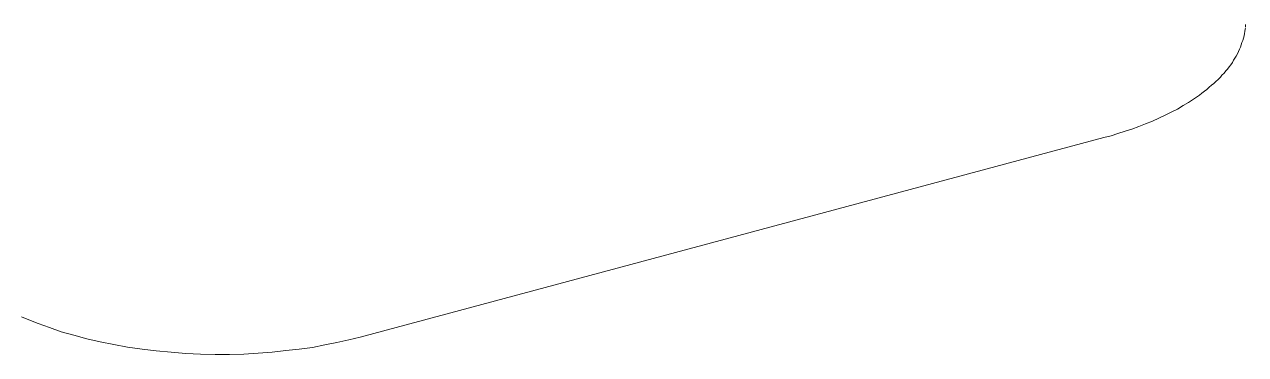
# Model space of a CAD drawing. Header units: inches. Extents: x 48 to 364, y 83 to 304.
# Drawn here: x 148.887 to 151.058, y 126.913 to 127.5 of the extents above; entities that cross this region are included whole.
import ezdxf

# ---------------------------------------------------------------- set-up
doc = ezdxf.new("R2010")
doc.units = ezdxf.units.IN
doc.header["$MEASUREMENT"] = 0
doc.layers.add('DIMS', color=7, linetype='Continuous')

# ---------------------------------------------------------------- blocks, each defined once
blk = doc.blocks.new('block 4006')
at = {"layer": 'DIMS', "color": 7, "lineweight": 18, "true_color": 0xffffff}
blk.add_lwpolyline([(149.4837, 126.9442), (150.8056, 127.2987)], dxfattribs=at)
blk = doc.blocks.new('block 4005')
at = {"layer": 'DIMS'}
blk.add_blockref('block 4006', (0, 0), dxfattribs=at)
blk = doc.blocks.new('block 4004')
at = {"layer": 'DIMS'}
blk.add_blockref('block 4005', (0, 0), dxfattribs=at)
blk = doc.blocks.new('block 4048')
at = {"layer": 'DIMS', "color": 7, "lineweight": 18, "true_color": 0xffffff}
blk.add_lwpolyline([(148.8822, 126.9804), (148.8922, 126.9762)], dxfattribs=at)
blk = doc.blocks.new('block 4047')
at = {"layer": 'DIMS'}
blk.add_blockref('block 4048', (0, 0), dxfattribs=at)
blk = doc.blocks.new('block 4046')
at = {"layer": 'DIMS'}
blk.add_blockref('block 4047', (0, 0), dxfattribs=at)
blk = doc.blocks.new('block 4051')
at = {"layer": 'DIMS', "color": 7, "lineweight": 18, "true_color": 0xffffff}
blk.add_lwpolyline([(148.8922, 126.9762), (148.9115, 126.9683)], dxfattribs=at)
blk = doc.blocks.new('block 4050')
at = {"layer": 'DIMS'}
blk.add_blockref('block 4051', (0, 0), dxfattribs=at)
blk = doc.blocks.new('block 4049')
at = {"layer": 'DIMS'}
blk.add_blockref('block 4050', (0, 0), dxfattribs=at)
blk = doc.blocks.new('block 4054')
at = {"layer": 'DIMS', "color": 7, "lineweight": 18, "true_color": 0xffffff}
blk.add_lwpolyline([(148.9115, 126.9683), (148.9315, 126.9611)], dxfattribs=at)
blk = doc.blocks.new('block 4053')
at = {"layer": 'DIMS'}
blk.add_blockref('block 4054', (0, 0), dxfattribs=at)
blk = doc.blocks.new('block 4052')
at = {"layer": 'DIMS'}
blk.add_blockref('block 4053', (0, 0), dxfattribs=at)
blk = doc.blocks.new('block 4057')
at = {"layer": 'DIMS', "color": 7, "lineweight": 18, "true_color": 0xffffff}
blk.add_lwpolyline([(148.9315, 126.9611), (148.9528, 126.9538)], dxfattribs=at)
blk = doc.blocks.new('block 4056')
at = {"layer": 'DIMS'}
blk.add_blockref('block 4057', (0, 0), dxfattribs=at)
blk = doc.blocks.new('block 4055')
at = {"layer": 'DIMS'}
blk.add_blockref('block 4056', (0, 0), dxfattribs=at)
blk = doc.blocks.new('block 4060')
at = {"layer": 'DIMS', "color": 7, "lineweight": 18, "true_color": 0xffffff}
blk.add_lwpolyline([(148.9528, 126.9538), (148.9752, 126.9476)], dxfattribs=at)
blk = doc.blocks.new('block 4059')
at = {"layer": 'DIMS'}
blk.add_blockref('block 4060', (0, 0), dxfattribs=at)
blk = doc.blocks.new('block 4058')
at = {"layer": 'DIMS'}
blk.add_blockref('block 4059', (0, 0), dxfattribs=at)
blk = doc.blocks.new('block 4063')
at = {"layer": 'DIMS', "color": 7, "lineweight": 18, "true_color": 0xffffff}
blk.add_lwpolyline([(148.9752, 126.9476), (148.998, 126.9414)], dxfattribs=at)
blk = doc.blocks.new('block 4062')
at = {"layer": 'DIMS'}
blk.add_blockref('block 4063', (0, 0), dxfattribs=at)
blk = doc.blocks.new('block 4061')
at = {"layer": 'DIMS'}
blk.add_blockref('block 4062', (0, 0), dxfattribs=at)
blk = doc.blocks.new('block 4066')
at = {"layer": 'DIMS', "color": 7, "lineweight": 18, "true_color": 0xffffff}
blk.add_lwpolyline([(148.998, 126.9414), (149.0217, 126.9356)], dxfattribs=at)
blk = doc.blocks.new('block 4065')
at = {"layer": 'DIMS'}
blk.add_blockref('block 4066', (0, 0), dxfattribs=at)
blk = doc.blocks.new('block 4064')
at = {"layer": 'DIMS'}
blk.add_blockref('block 4065', (0, 0), dxfattribs=at)
blk = doc.blocks.new('block 4069')
at = {"layer": 'DIMS', "color": 7, "lineweight": 18, "true_color": 0xffffff}
blk.add_lwpolyline([(149.0217, 126.9356), (149.0462, 126.9308)], dxfattribs=at)
blk = doc.blocks.new('block 4068')
at = {"layer": 'DIMS'}
blk.add_blockref('block 4069', (0, 0), dxfattribs=at)
blk = doc.blocks.new('block 4067')
at = {"layer": 'DIMS'}
blk.add_blockref('block 4068', (0, 0), dxfattribs=at)
blk = doc.blocks.new('block 4072')
at = {"layer": 'DIMS', "color": 7, "lineweight": 18, "true_color": 0xffffff}
blk.add_lwpolyline([(149.0462, 126.9308), (149.0707, 126.9266)], dxfattribs=at)
blk = doc.blocks.new('block 4071')
at = {"layer": 'DIMS'}
blk.add_blockref('block 4072', (0, 0), dxfattribs=at)
blk = doc.blocks.new('block 4070')
at = {"layer": 'DIMS'}
blk.add_blockref('block 4071', (0, 0), dxfattribs=at)
blk = doc.blocks.new('block 4075')
at = {"layer": 'DIMS', "color": 7, "lineweight": 18, "true_color": 0xffffff}
blk.add_lwpolyline([(149.0707, 126.9266), (149.0962, 126.9228)], dxfattribs=at)
blk = doc.blocks.new('block 4074')
at = {"layer": 'DIMS'}
blk.add_blockref('block 4075', (0, 0), dxfattribs=at)
blk = doc.blocks.new('block 4073')
at = {"layer": 'DIMS'}
blk.add_blockref('block 4074', (0, 0), dxfattribs=at)
blk = doc.blocks.new('block 4078')
at = {"layer": 'DIMS', "color": 7, "lineweight": 18, "true_color": 0xffffff}
blk.add_lwpolyline([(149.0962, 126.9228), (149.1216, 126.9197)], dxfattribs=at)
blk = doc.blocks.new('block 4077')
at = {"layer": 'DIMS'}
blk.add_blockref('block 4078', (0, 0), dxfattribs=at)
blk = doc.blocks.new('block 4076')
at = {"layer": 'DIMS'}
blk.add_blockref('block 4077', (0, 0), dxfattribs=at)
blk = doc.blocks.new('block 4081')
at = {"layer": 'DIMS', "color": 7, "lineweight": 18, "true_color": 0xffffff}
blk.add_lwpolyline([(149.1216, 126.9197), (149.1478, 126.9173)], dxfattribs=at)
blk = doc.blocks.new('block 4080')
at = {"layer": 'DIMS'}
blk.add_blockref('block 4081', (0, 0), dxfattribs=at)
blk = doc.blocks.new('block 4079')
at = {"layer": 'DIMS'}
blk.add_blockref('block 4080', (0, 0), dxfattribs=at)
blk = doc.blocks.new('block 4084')
at = {"layer": 'DIMS', "color": 7, "lineweight": 18, "true_color": 0xffffff}
blk.add_lwpolyline([(149.1478, 126.9173), (149.1744, 126.9153)], dxfattribs=at)
blk = doc.blocks.new('block 4083')
at = {"layer": 'DIMS'}
blk.add_blockref('block 4084', (0, 0), dxfattribs=at)
blk = doc.blocks.new('block 4082')
at = {"layer": 'DIMS'}
blk.add_blockref('block 4083', (0, 0), dxfattribs=at)
blk = doc.blocks.new('block 4087')
at = {"layer": 'DIMS', "color": 7, "lineweight": 18, "true_color": 0xffffff}
blk.add_lwpolyline([(149.1744, 126.9153), (149.2002, 126.9139)], dxfattribs=at)
blk = doc.blocks.new('block 4086')
at = {"layer": 'DIMS'}
blk.add_blockref('block 4087', (0, 0), dxfattribs=at)
blk = doc.blocks.new('block 4085')
at = {"layer": 'DIMS'}
blk.add_blockref('block 4086', (0, 0), dxfattribs=at)
blk = doc.blocks.new('block 4090')
at = {"layer": 'DIMS', "color": 7, "lineweight": 18, "true_color": 0xffffff}
blk.add_lwpolyline([(149.2002, 126.9139), (149.226, 126.9132)], dxfattribs=at)
blk = doc.blocks.new('block 4089')
at = {"layer": 'DIMS'}
blk.add_blockref('block 4090', (0, 0), dxfattribs=at)
blk = doc.blocks.new('block 4088')
at = {"layer": 'DIMS'}
blk.add_blockref('block 4089', (0, 0), dxfattribs=at)
blk = doc.blocks.new('block 4093')
at = {"layer": 'DIMS', "color": 7, "lineweight": 18, "true_color": 0xffffff}
blk.add_lwpolyline([(149.226, 126.9132), (149.2519, 126.9132)], dxfattribs=at)
blk = doc.blocks.new('block 4092')
at = {"layer": 'DIMS'}
blk.add_blockref('block 4093', (0, 0), dxfattribs=at)
blk = doc.blocks.new('block 4091')
at = {"layer": 'DIMS'}
blk.add_blockref('block 4092', (0, 0), dxfattribs=at)
blk = doc.blocks.new('block 4096')
at = {"layer": 'DIMS', "color": 7, "lineweight": 18, "true_color": 0xffffff}
blk.add_lwpolyline([(149.2519, 126.9132), (149.2774, 126.9139)], dxfattribs=at)
blk = doc.blocks.new('block 4095')
at = {"layer": 'DIMS'}
blk.add_blockref('block 4096', (0, 0), dxfattribs=at)
blk = doc.blocks.new('block 4094')
at = {"layer": 'DIMS'}
blk.add_blockref('block 4095', (0, 0), dxfattribs=at)
blk = doc.blocks.new('block 4099')
at = {"layer": 'DIMS', "color": 7, "lineweight": 18, "true_color": 0xffffff}
blk.add_lwpolyline([(149.2774, 126.9139), (149.3029, 126.9156)], dxfattribs=at)
blk = doc.blocks.new('block 4098')
at = {"layer": 'DIMS'}
blk.add_blockref('block 4099', (0, 0), dxfattribs=at)
blk = doc.blocks.new('block 4097')
at = {"layer": 'DIMS'}
blk.add_blockref('block 4098', (0, 0), dxfattribs=at)
blk = doc.blocks.new('block 4102')
at = {"layer": 'DIMS', "color": 7, "lineweight": 18, "true_color": 0xffffff}
blk.add_lwpolyline([(149.3029, 126.9156), (149.3273, 126.9173)], dxfattribs=at)
blk = doc.blocks.new('block 4101')
at = {"layer": 'DIMS'}
blk.add_blockref('block 4102', (0, 0), dxfattribs=at)
blk = doc.blocks.new('block 4100')
at = {"layer": 'DIMS'}
blk.add_blockref('block 4101', (0, 0), dxfattribs=at)
blk = doc.blocks.new('block 4105')
at = {"layer": 'DIMS', "color": 7, "lineweight": 18, "true_color": 0xffffff}
blk.add_lwpolyline([(149.3273, 126.9173), (149.3518, 126.9201)], dxfattribs=at)
blk = doc.blocks.new('block 4104')
at = {"layer": 'DIMS'}
blk.add_blockref('block 4105', (0, 0), dxfattribs=at)
blk = doc.blocks.new('block 4103')
at = {"layer": 'DIMS'}
blk.add_blockref('block 4104', (0, 0), dxfattribs=at)
blk = doc.blocks.new('block 4108')
at = {"layer": 'DIMS', "color": 7, "lineweight": 18, "true_color": 0xffffff}
blk.add_lwpolyline([(149.3518, 126.9201), (149.3756, 126.9228)], dxfattribs=at)
blk = doc.blocks.new('block 4107')
at = {"layer": 'DIMS'}
blk.add_blockref('block 4108', (0, 0), dxfattribs=at)
blk = doc.blocks.new('block 4106')
at = {"layer": 'DIMS'}
blk.add_blockref('block 4107', (0, 0), dxfattribs=at)
blk = doc.blocks.new('block 4111')
at = {"layer": 'DIMS', "color": 7, "lineweight": 18, "true_color": 0xffffff}
blk.add_lwpolyline([(149.3756, 126.9228), (149.399, 126.9259)], dxfattribs=at)
blk = doc.blocks.new('block 4110')
at = {"layer": 'DIMS'}
blk.add_blockref('block 4111', (0, 0), dxfattribs=at)
blk = doc.blocks.new('block 4109')
at = {"layer": 'DIMS'}
blk.add_blockref('block 4110', (0, 0), dxfattribs=at)
blk = doc.blocks.new('block 4114')
at = {"layer": 'DIMS', "color": 7, "lineweight": 18, "true_color": 0xffffff}
blk.add_lwpolyline([(149.399, 126.9259), (149.4214, 126.9304)], dxfattribs=at)
blk = doc.blocks.new('block 4113')
at = {"layer": 'DIMS'}
blk.add_blockref('block 4114', (0, 0), dxfattribs=at)
blk = doc.blocks.new('block 4112')
at = {"layer": 'DIMS'}
blk.add_blockref('block 4113', (0, 0), dxfattribs=at)
blk = doc.blocks.new('block 4117')
at = {"layer": 'DIMS', "color": 7, "lineweight": 18, "true_color": 0xffffff}
blk.add_lwpolyline([(149.4214, 126.9304), (149.4427, 126.9345)], dxfattribs=at)
blk = doc.blocks.new('block 4116')
at = {"layer": 'DIMS'}
blk.add_blockref('block 4117', (0, 0), dxfattribs=at)
blk = doc.blocks.new('block 4115')
at = {"layer": 'DIMS'}
blk.add_blockref('block 4116', (0, 0), dxfattribs=at)
blk = doc.blocks.new('block 4120')
at = {"layer": 'DIMS', "color": 7, "lineweight": 18, "true_color": 0xffffff}
blk.add_lwpolyline([(149.4427, 126.9345), (149.4637, 126.9394)], dxfattribs=at)
blk = doc.blocks.new('block 4119')
at = {"layer": 'DIMS'}
blk.add_blockref('block 4120', (0, 0), dxfattribs=at)
blk = doc.blocks.new('block 4118')
at = {"layer": 'DIMS'}
blk.add_blockref('block 4119', (0, 0), dxfattribs=at)
blk = doc.blocks.new('block 4123')
at = {"layer": 'DIMS', "color": 7, "lineweight": 18, "true_color": 0xffffff}
blk.add_lwpolyline([(149.4637, 126.9394), (149.4837, 126.9442)], dxfattribs=at)
blk = doc.blocks.new('block 4122')
at = {"layer": 'DIMS'}
blk.add_blockref('block 4123', (0, 0), dxfattribs=at)
blk = doc.blocks.new('block 4121')
at = {"layer": 'DIMS'}
blk.add_blockref('block 4122', (0, 0), dxfattribs=at)
blk = doc.blocks.new('block 4210')
at = {"layer": 'DIMS', "color": 7, "lineweight": 18, "true_color": 0xffffff}
blk.add_lwpolyline([(151.0578, 127.4995), (151.0578, 127.4975)], dxfattribs=at)
blk = doc.blocks.new('block 4209')
at = {"layer": 'DIMS'}
blk.add_blockref('block 4210', (0, 0), dxfattribs=at)
blk = doc.blocks.new('block 4208')
at = {"layer": 'DIMS'}
blk.add_blockref('block 4209', (0, 0), dxfattribs=at)
blk = doc.blocks.new('block 4213')
at = {"layer": 'DIMS', "color": 7, "lineweight": 18, "true_color": 0xffffff}
blk.add_lwpolyline([(151.0578, 127.4975), (151.0574, 127.4954)], dxfattribs=at)
blk = doc.blocks.new('block 4212')
at = {"layer": 'DIMS'}
blk.add_blockref('block 4213', (0, 0), dxfattribs=at)
blk = doc.blocks.new('block 4211')
at = {"layer": 'DIMS'}
blk.add_blockref('block 4212', (0, 0), dxfattribs=at)
blk = doc.blocks.new('block 4219')
at = {"layer": 'DIMS', "color": 7, "lineweight": 18, "true_color": 0xffffff}
blk.add_lwpolyline([(151.0574, 127.4937), (151.0571, 127.4913)], dxfattribs=at)
blk = doc.blocks.new('block 4218')
at = {"layer": 'DIMS'}
blk.add_blockref('block 4219', (0, 0), dxfattribs=at)
blk = doc.blocks.new('block 4217')
at = {"layer": 'DIMS'}
blk.add_blockref('block 4218', (0, 0), dxfattribs=at)
blk = doc.blocks.new('block 4222')
at = {"layer": 'DIMS', "color": 7, "lineweight": 18, "true_color": 0xffffff}
blk.add_lwpolyline([(151.0571, 127.4913), (151.0564, 127.4871)], dxfattribs=at)
blk = doc.blocks.new('block 4221')
at = {"layer": 'DIMS'}
blk.add_blockref('block 4222', (0, 0), dxfattribs=at)
blk = doc.blocks.new('block 4220')
at = {"layer": 'DIMS'}
blk.add_blockref('block 4221', (0, 0), dxfattribs=at)
blk = doc.blocks.new('block 4225')
at = {"layer": 'DIMS', "color": 7, "lineweight": 18, "true_color": 0xffffff}
blk.add_lwpolyline([(151.0564, 127.4871), (151.0557, 127.4833)], dxfattribs=at)
blk = doc.blocks.new('block 4224')
at = {"layer": 'DIMS'}
blk.add_blockref('block 4225', (0, 0), dxfattribs=at)
blk = doc.blocks.new('block 4223')
at = {"layer": 'DIMS'}
blk.add_blockref('block 4224', (0, 0), dxfattribs=at)
blk = doc.blocks.new('block 4228')
at = {"layer": 'DIMS', "color": 7, "lineweight": 18, "true_color": 0xffffff}
blk.add_lwpolyline([(151.0557, 127.4833), (151.055, 127.4792)], dxfattribs=at)
blk = doc.blocks.new('block 4227')
at = {"layer": 'DIMS'}
blk.add_blockref('block 4228', (0, 0), dxfattribs=at)
blk = doc.blocks.new('block 4226')
at = {"layer": 'DIMS'}
blk.add_blockref('block 4227', (0, 0), dxfattribs=at)
blk = doc.blocks.new('block 4231')
at = {"layer": 'DIMS', "color": 7, "lineweight": 18, "true_color": 0xffffff}
blk.add_lwpolyline([(151.055, 127.4792), (151.054, 127.4754)], dxfattribs=at)
blk = doc.blocks.new('block 4230')
at = {"layer": 'DIMS'}
blk.add_blockref('block 4231', (0, 0), dxfattribs=at)
blk = doc.blocks.new('block 4229')
at = {"layer": 'DIMS'}
blk.add_blockref('block 4230', (0, 0), dxfattribs=at)
blk = doc.blocks.new('block 4234')
at = {"layer": 'DIMS', "color": 7, "lineweight": 18, "true_color": 0xffffff}
blk.add_lwpolyline([(151.054, 127.4754), (151.053, 127.4713)], dxfattribs=at)
blk = doc.blocks.new('block 4233')
at = {"layer": 'DIMS'}
blk.add_blockref('block 4234', (0, 0), dxfattribs=at)
blk = doc.blocks.new('block 4232')
at = {"layer": 'DIMS'}
blk.add_blockref('block 4233', (0, 0), dxfattribs=at)
blk = doc.blocks.new('block 4237')
at = {"layer": 'DIMS', "color": 7, "lineweight": 18, "true_color": 0xffffff}
blk.add_lwpolyline([(151.053, 127.4713), (151.0512, 127.4672)], dxfattribs=at)
blk = doc.blocks.new('block 4236')
at = {"layer": 'DIMS'}
blk.add_blockref('block 4237', (0, 0), dxfattribs=at)
blk = doc.blocks.new('block 4235')
at = {"layer": 'DIMS'}
blk.add_blockref('block 4236', (0, 0), dxfattribs=at)
blk = doc.blocks.new('block 4240')
at = {"layer": 'DIMS', "color": 7, "lineweight": 18, "true_color": 0xffffff}
blk.add_lwpolyline([(151.0512, 127.4672), (151.0502, 127.4634)], dxfattribs=at)
blk = doc.blocks.new('block 4239')
at = {"layer": 'DIMS'}
blk.add_blockref('block 4240', (0, 0), dxfattribs=at)
blk = doc.blocks.new('block 4238')
at = {"layer": 'DIMS'}
blk.add_blockref('block 4239', (0, 0), dxfattribs=at)
blk = doc.blocks.new('block 4243')
at = {"layer": 'DIMS', "color": 7, "lineweight": 18, "true_color": 0xffffff}
blk.add_lwpolyline([(151.0502, 127.4634), (151.0488, 127.4592)], dxfattribs=at)
blk = doc.blocks.new('block 4242')
at = {"layer": 'DIMS'}
blk.add_blockref('block 4243', (0, 0), dxfattribs=at)
blk = doc.blocks.new('block 4241')
at = {"layer": 'DIMS'}
blk.add_blockref('block 4242', (0, 0), dxfattribs=at)
blk = doc.blocks.new('block 4246')
at = {"layer": 'DIMS', "color": 7, "lineweight": 18, "true_color": 0xffffff}
blk.add_lwpolyline([(151.0488, 127.4592), (151.0471, 127.4554)], dxfattribs=at)
blk = doc.blocks.new('block 4245')
at = {"layer": 'DIMS'}
blk.add_blockref('block 4246', (0, 0), dxfattribs=at)
blk = doc.blocks.new('block 4244')
at = {"layer": 'DIMS'}
blk.add_blockref('block 4245', (0, 0), dxfattribs=at)
blk = doc.blocks.new('block 4249')
at = {"layer": 'DIMS', "color": 7, "lineweight": 18, "true_color": 0xffffff}
blk.add_lwpolyline([(151.0471, 127.4554), (151.0454, 127.4513)], dxfattribs=at)
blk = doc.blocks.new('block 4248')
at = {"layer": 'DIMS'}
blk.add_blockref('block 4249', (0, 0), dxfattribs=at)
blk = doc.blocks.new('block 4247')
at = {"layer": 'DIMS'}
blk.add_blockref('block 4248', (0, 0), dxfattribs=at)
blk = doc.blocks.new('block 4252')
at = {"layer": 'DIMS', "color": 7, "lineweight": 18, "true_color": 0xffffff}
blk.add_lwpolyline([(151.0454, 127.4513), (151.0433, 127.4472)], dxfattribs=at)
blk = doc.blocks.new('block 4251')
at = {"layer": 'DIMS'}
blk.add_blockref('block 4252', (0, 0), dxfattribs=at)
blk = doc.blocks.new('block 4250')
at = {"layer": 'DIMS'}
blk.add_blockref('block 4251', (0, 0), dxfattribs=at)
blk = doc.blocks.new('block 4255')
at = {"layer": 'DIMS', "color": 7, "lineweight": 18, "true_color": 0xffffff}
blk.add_lwpolyline([(151.0433, 127.4472), (151.0409, 127.4434)], dxfattribs=at)
blk = doc.blocks.new('block 4254')
at = {"layer": 'DIMS'}
blk.add_blockref('block 4255', (0, 0), dxfattribs=at)
blk = doc.blocks.new('block 4253')
at = {"layer": 'DIMS'}
blk.add_blockref('block 4254', (0, 0), dxfattribs=at)
blk = doc.blocks.new('block 4258')
at = {"layer": 'DIMS', "color": 7, "lineweight": 18, "true_color": 0xffffff}
blk.add_lwpolyline([(151.0409, 127.4434), (151.0388, 127.4396)], dxfattribs=at)
blk = doc.blocks.new('block 4257')
at = {"layer": 'DIMS'}
blk.add_blockref('block 4258', (0, 0), dxfattribs=at)
blk = doc.blocks.new('block 4256')
at = {"layer": 'DIMS'}
blk.add_blockref('block 4257', (0, 0), dxfattribs=at)
blk = doc.blocks.new('block 4261')
at = {"layer": 'DIMS', "color": 7, "lineweight": 18, "true_color": 0xffffff}
blk.add_lwpolyline([(151.0388, 127.4396), (151.0364, 127.4361)], dxfattribs=at)
blk = doc.blocks.new('block 4260')
at = {"layer": 'DIMS'}
blk.add_blockref('block 4261', (0, 0), dxfattribs=at)
blk = doc.blocks.new('block 4259')
at = {"layer": 'DIMS'}
blk.add_blockref('block 4260', (0, 0), dxfattribs=at)
blk = doc.blocks.new('block 4264')
at = {"layer": 'DIMS', "color": 7, "lineweight": 18, "true_color": 0xffffff}
blk.add_lwpolyline([(151.0364, 127.4361), (151.0344, 127.432)], dxfattribs=at)
blk = doc.blocks.new('block 4263')
at = {"layer": 'DIMS'}
blk.add_blockref('block 4264', (0, 0), dxfattribs=at)
blk = doc.blocks.new('block 4262')
at = {"layer": 'DIMS'}
blk.add_blockref('block 4263', (0, 0), dxfattribs=at)
blk = doc.blocks.new('block 4267')
at = {"layer": 'DIMS', "color": 7, "lineweight": 18, "true_color": 0xffffff}
blk.add_lwpolyline([(151.0344, 127.432), (151.0313, 127.4279)], dxfattribs=at)
blk = doc.blocks.new('block 4266')
at = {"layer": 'DIMS'}
blk.add_blockref('block 4267', (0, 0), dxfattribs=at)
blk = doc.blocks.new('block 4265')
at = {"layer": 'DIMS'}
blk.add_blockref('block 4266', (0, 0), dxfattribs=at)
blk = doc.blocks.new('block 4270')
at = {"layer": 'DIMS', "color": 7, "lineweight": 18, "true_color": 0xffffff}
blk.add_lwpolyline([(151.0313, 127.4279), (151.0285, 127.4241)], dxfattribs=at)
blk = doc.blocks.new('block 4269')
at = {"layer": 'DIMS'}
blk.add_blockref('block 4270', (0, 0), dxfattribs=at)
blk = doc.blocks.new('block 4268')
at = {"layer": 'DIMS'}
blk.add_blockref('block 4269', (0, 0), dxfattribs=at)
blk = doc.blocks.new('block 4273')
at = {"layer": 'DIMS', "color": 7, "lineweight": 18, "true_color": 0xffffff}
blk.add_lwpolyline([(151.0285, 127.4241), (151.0258, 127.4203)], dxfattribs=at)
blk = doc.blocks.new('block 4272')
at = {"layer": 'DIMS'}
blk.add_blockref('block 4273', (0, 0), dxfattribs=at)
blk = doc.blocks.new('block 4271')
at = {"layer": 'DIMS'}
blk.add_blockref('block 4272', (0, 0), dxfattribs=at)
blk = doc.blocks.new('block 4276')
at = {"layer": 'DIMS', "color": 7, "lineweight": 18, "true_color": 0xffffff}
blk.add_lwpolyline([(151.0258, 127.4203), (151.0227, 127.4169)], dxfattribs=at)
blk = doc.blocks.new('block 4275')
at = {"layer": 'DIMS'}
blk.add_blockref('block 4276', (0, 0), dxfattribs=at)
blk = doc.blocks.new('block 4274')
at = {"layer": 'DIMS'}
blk.add_blockref('block 4275', (0, 0), dxfattribs=at)
blk = doc.blocks.new('block 4279')
at = {"layer": 'DIMS', "color": 7, "lineweight": 18, "true_color": 0xffffff}
blk.add_lwpolyline([(151.0227, 127.4169), (151.0196, 127.4131)], dxfattribs=at)
blk = doc.blocks.new('block 4278')
at = {"layer": 'DIMS'}
blk.add_blockref('block 4279', (0, 0), dxfattribs=at)
blk = doc.blocks.new('block 4277')
at = {"layer": 'DIMS'}
blk.add_blockref('block 4278', (0, 0), dxfattribs=at)
blk = doc.blocks.new('block 4282')
at = {"layer": 'DIMS', "color": 7, "lineweight": 18, "true_color": 0xffffff}
blk.add_lwpolyline([(151.0196, 127.4131), (151.0158, 127.4093)], dxfattribs=at)
blk = doc.blocks.new('block 4281')
at = {"layer": 'DIMS'}
blk.add_blockref('block 4282', (0, 0), dxfattribs=at)
blk = doc.blocks.new('block 4280')
at = {"layer": 'DIMS'}
blk.add_blockref('block 4281', (0, 0), dxfattribs=at)
blk = doc.blocks.new('block 4285')
at = {"layer": 'DIMS', "color": 7, "lineweight": 18, "true_color": 0xffffff}
blk.add_lwpolyline([(151.0158, 127.4093), (151.013, 127.4058)], dxfattribs=at)
blk = doc.blocks.new('block 4284')
at = {"layer": 'DIMS'}
blk.add_blockref('block 4285', (0, 0), dxfattribs=at)
blk = doc.blocks.new('block 4283')
at = {"layer": 'DIMS'}
blk.add_blockref('block 4284', (0, 0), dxfattribs=at)
blk = doc.blocks.new('block 4288')
at = {"layer": 'DIMS', "color": 7, "lineweight": 18, "true_color": 0xffffff}
blk.add_lwpolyline([(151.013, 127.4058), (151.0092, 127.4017)], dxfattribs=at)
blk = doc.blocks.new('block 4287')
at = {"layer": 'DIMS'}
blk.add_blockref('block 4288', (0, 0), dxfattribs=at)
blk = doc.blocks.new('block 4286')
at = {"layer": 'DIMS'}
blk.add_blockref('block 4287', (0, 0), dxfattribs=at)
blk = doc.blocks.new('block 4291')
at = {"layer": 'DIMS', "color": 7, "lineweight": 18, "true_color": 0xffffff}
blk.add_lwpolyline([(151.0092, 127.4017), (151.0051, 127.3983)], dxfattribs=at)
blk = doc.blocks.new('block 4290')
at = {"layer": 'DIMS'}
blk.add_blockref('block 4291', (0, 0), dxfattribs=at)
blk = doc.blocks.new('block 4289')
at = {"layer": 'DIMS'}
blk.add_blockref('block 4290', (0, 0), dxfattribs=at)
blk = doc.blocks.new('block 4294')
at = {"layer": 'DIMS', "color": 7, "lineweight": 18, "true_color": 0xffffff}
blk.add_lwpolyline([(151.0051, 127.3983), (151.0013, 127.3945)], dxfattribs=at)
blk = doc.blocks.new('block 4293')
at = {"layer": 'DIMS'}
blk.add_blockref('block 4294', (0, 0), dxfattribs=at)
blk = doc.blocks.new('block 4292')
at = {"layer": 'DIMS'}
blk.add_blockref('block 4293', (0, 0), dxfattribs=at)
blk = doc.blocks.new('block 4297')
at = {"layer": 'DIMS', "color": 7, "lineweight": 18, "true_color": 0xffffff}
blk.add_lwpolyline([(151.0013, 127.3945), (150.9975, 127.3914)], dxfattribs=at)
blk = doc.blocks.new('block 4296')
at = {"layer": 'DIMS'}
blk.add_blockref('block 4297', (0, 0), dxfattribs=at)
blk = doc.blocks.new('block 4295')
at = {"layer": 'DIMS'}
blk.add_blockref('block 4296', (0, 0), dxfattribs=at)
blk = doc.blocks.new('block 4300')
at = {"layer": 'DIMS', "color": 7, "lineweight": 18, "true_color": 0xffffff}
blk.add_lwpolyline([(150.9975, 127.3914), (150.993, 127.3879)], dxfattribs=at)
blk = doc.blocks.new('block 4299')
at = {"layer": 'DIMS'}
blk.add_blockref('block 4300', (0, 0), dxfattribs=at)
blk = doc.blocks.new('block 4298')
at = {"layer": 'DIMS'}
blk.add_blockref('block 4299', (0, 0), dxfattribs=at)
blk = doc.blocks.new('block 4303')
at = {"layer": 'DIMS', "color": 7, "lineweight": 18, "true_color": 0xffffff}
blk.add_lwpolyline([(150.993, 127.3879), (150.9892, 127.3841)], dxfattribs=at)
blk = doc.blocks.new('block 4302')
at = {"layer": 'DIMS'}
blk.add_blockref('block 4303', (0, 0), dxfattribs=at)
blk = doc.blocks.new('block 4301')
at = {"layer": 'DIMS'}
blk.add_blockref('block 4302', (0, 0), dxfattribs=at)
blk = doc.blocks.new('block 4306')
at = {"layer": 'DIMS', "color": 7, "lineweight": 18, "true_color": 0xffffff}
blk.add_lwpolyline([(150.9892, 127.3841), (150.9848, 127.381)], dxfattribs=at)
blk = doc.blocks.new('block 4305')
at = {"layer": 'DIMS'}
blk.add_blockref('block 4306', (0, 0), dxfattribs=at)
blk = doc.blocks.new('block 4304')
at = {"layer": 'DIMS'}
blk.add_blockref('block 4305', (0, 0), dxfattribs=at)
blk = doc.blocks.new('block 4309')
at = {"layer": 'DIMS', "color": 7, "lineweight": 18, "true_color": 0xffffff}
blk.add_lwpolyline([(150.9848, 127.381), (150.9803, 127.3776)], dxfattribs=at)
blk = doc.blocks.new('block 4308')
at = {"layer": 'DIMS'}
blk.add_blockref('block 4309', (0, 0), dxfattribs=at)
blk = doc.blocks.new('block 4307')
at = {"layer": 'DIMS'}
blk.add_blockref('block 4308', (0, 0), dxfattribs=at)
blk = doc.blocks.new('block 4312')
at = {"layer": 'DIMS', "color": 7, "lineweight": 18, "true_color": 0xffffff}
blk.add_lwpolyline([(150.9803, 127.3776), (150.9758, 127.3738)], dxfattribs=at)
blk = doc.blocks.new('block 4311')
at = {"layer": 'DIMS'}
blk.add_blockref('block 4312', (0, 0), dxfattribs=at)
blk = doc.blocks.new('block 4310')
at = {"layer": 'DIMS'}
blk.add_blockref('block 4311', (0, 0), dxfattribs=at)
blk = doc.blocks.new('block 4315')
at = {"layer": 'DIMS', "color": 7, "lineweight": 18, "true_color": 0xffffff}
blk.add_lwpolyline([(150.9758, 127.3738), (150.9668, 127.3679)], dxfattribs=at)
blk = doc.blocks.new('block 4314')
at = {"layer": 'DIMS'}
blk.add_blockref('block 4315', (0, 0), dxfattribs=at)
blk = doc.blocks.new('block 4313')
at = {"layer": 'DIMS'}
blk.add_blockref('block 4314', (0, 0), dxfattribs=at)
blk = doc.blocks.new('block 4318')
at = {"layer": 'DIMS', "color": 7, "lineweight": 18, "true_color": 0xffffff}
blk.add_lwpolyline([(150.9668, 127.3679), (150.9565, 127.361)], dxfattribs=at)
blk = doc.blocks.new('block 4317')
at = {"layer": 'DIMS'}
blk.add_blockref('block 4318', (0, 0), dxfattribs=at)
blk = doc.blocks.new('block 4316')
at = {"layer": 'DIMS'}
blk.add_blockref('block 4317', (0, 0), dxfattribs=at)
blk = doc.blocks.new('block 4321')
at = {"layer": 'DIMS', "color": 7, "lineweight": 18, "true_color": 0xffffff}
blk.add_lwpolyline([(150.9565, 127.361), (150.9469, 127.3555)], dxfattribs=at)
blk = doc.blocks.new('block 4320')
at = {"layer": 'DIMS'}
blk.add_blockref('block 4321', (0, 0), dxfattribs=at)
blk = doc.blocks.new('block 4319')
at = {"layer": 'DIMS'}
blk.add_blockref('block 4320', (0, 0), dxfattribs=at)
blk = doc.blocks.new('block 4324')
at = {"layer": 'DIMS', "color": 7, "lineweight": 18, "true_color": 0xffffff}
blk.add_lwpolyline([(150.9469, 127.3555), (150.9365, 127.3493)], dxfattribs=at)
blk = doc.blocks.new('block 4323')
at = {"layer": 'DIMS'}
blk.add_blockref('block 4324', (0, 0), dxfattribs=at)
blk = doc.blocks.new('block 4322')
at = {"layer": 'DIMS'}
blk.add_blockref('block 4323', (0, 0), dxfattribs=at)
blk = doc.blocks.new('block 4327')
at = {"layer": 'DIMS', "color": 7, "lineweight": 18, "true_color": 0xffffff}
blk.add_lwpolyline([(150.9365, 127.3493), (150.9258, 127.3438)], dxfattribs=at)
blk = doc.blocks.new('block 4326')
at = {"layer": 'DIMS'}
blk.add_blockref('block 4327', (0, 0), dxfattribs=at)
blk = doc.blocks.new('block 4325')
at = {"layer": 'DIMS'}
blk.add_blockref('block 4326', (0, 0), dxfattribs=at)
blk = doc.blocks.new('block 4330')
at = {"layer": 'DIMS', "color": 7, "lineweight": 18, "true_color": 0xffffff}
blk.add_lwpolyline([(150.9258, 127.3438), (150.9148, 127.3383)], dxfattribs=at)
blk = doc.blocks.new('block 4329')
at = {"layer": 'DIMS'}
blk.add_blockref('block 4330', (0, 0), dxfattribs=at)
blk = doc.blocks.new('block 4328')
at = {"layer": 'DIMS'}
blk.add_blockref('block 4329', (0, 0), dxfattribs=at)
blk = doc.blocks.new('block 4333')
at = {"layer": 'DIMS', "color": 7, "lineweight": 18, "true_color": 0xffffff}
blk.add_lwpolyline([(150.9148, 127.3383), (150.9035, 127.3331)], dxfattribs=at)
blk = doc.blocks.new('block 4332')
at = {"layer": 'DIMS'}
blk.add_blockref('block 4333', (0, 0), dxfattribs=at)
blk = doc.blocks.new('block 4331')
at = {"layer": 'DIMS'}
blk.add_blockref('block 4332', (0, 0), dxfattribs=at)
blk = doc.blocks.new('block 4336')
at = {"layer": 'DIMS', "color": 7, "lineweight": 18, "true_color": 0xffffff}
blk.add_lwpolyline([(150.9035, 127.3331), (150.8921, 127.328)], dxfattribs=at)
blk = doc.blocks.new('block 4335')
at = {"layer": 'DIMS'}
blk.add_blockref('block 4336', (0, 0), dxfattribs=at)
blk = doc.blocks.new('block 4334')
at = {"layer": 'DIMS'}
blk.add_blockref('block 4335', (0, 0), dxfattribs=at)
blk = doc.blocks.new('block 4339')
at = {"layer": 'DIMS', "color": 7, "lineweight": 18, "true_color": 0xffffff}
blk.add_lwpolyline([(150.8921, 127.328), (150.88, 127.3231)], dxfattribs=at)
blk = doc.blocks.new('block 4338')
at = {"layer": 'DIMS'}
blk.add_blockref('block 4339', (0, 0), dxfattribs=at)
blk = doc.blocks.new('block 4337')
at = {"layer": 'DIMS'}
blk.add_blockref('block 4338', (0, 0), dxfattribs=at)
blk = doc.blocks.new('block 4342')
at = {"layer": 'DIMS', "color": 7, "lineweight": 18, "true_color": 0xffffff}
blk.add_lwpolyline([(150.88, 127.3231), (150.8683, 127.3183)], dxfattribs=at)
blk = doc.blocks.new('block 4341')
at = {"layer": 'DIMS'}
blk.add_blockref('block 4342', (0, 0), dxfattribs=at)
blk = doc.blocks.new('block 4340')
at = {"layer": 'DIMS'}
blk.add_blockref('block 4341', (0, 0), dxfattribs=at)
blk = doc.blocks.new('block 4345')
at = {"layer": 'DIMS', "color": 7, "lineweight": 18, "true_color": 0xffffff}
blk.add_lwpolyline([(150.8683, 127.3183), (150.8559, 127.3138)], dxfattribs=at)
blk = doc.blocks.new('block 4344')
at = {"layer": 'DIMS'}
blk.add_blockref('block 4345', (0, 0), dxfattribs=at)
blk = doc.blocks.new('block 4343')
at = {"layer": 'DIMS'}
blk.add_blockref('block 4344', (0, 0), dxfattribs=at)
blk = doc.blocks.new('block 4348')
at = {"layer": 'DIMS', "color": 7, "lineweight": 18, "true_color": 0xffffff}
blk.add_lwpolyline([(150.8559, 127.3138), (150.8439, 127.3101)], dxfattribs=at)
blk = doc.blocks.new('block 4347')
at = {"layer": 'DIMS'}
blk.add_blockref('block 4348', (0, 0), dxfattribs=at)
blk = doc.blocks.new('block 4346')
at = {"layer": 'DIMS'}
blk.add_blockref('block 4347', (0, 0), dxfattribs=at)
blk = doc.blocks.new('block 4351')
at = {"layer": 'DIMS', "color": 7, "lineweight": 18, "true_color": 0xffffff}
blk.add_lwpolyline([(150.8439, 127.3101), (150.8308, 127.3059)], dxfattribs=at)
blk = doc.blocks.new('block 4350')
at = {"layer": 'DIMS'}
blk.add_blockref('block 4351', (0, 0), dxfattribs=at)
blk = doc.blocks.new('block 4349')
at = {"layer": 'DIMS'}
blk.add_blockref('block 4350', (0, 0), dxfattribs=at)
blk = doc.blocks.new('block 4354')
at = {"layer": 'DIMS', "color": 7, "lineweight": 18, "true_color": 0xffffff}
blk.add_lwpolyline([(150.8308, 127.3059), (150.8187, 127.3018)], dxfattribs=at)
blk = doc.blocks.new('block 4353')
at = {"layer": 'DIMS'}
blk.add_blockref('block 4354', (0, 0), dxfattribs=at)
blk = doc.blocks.new('block 4352')
at = {"layer": 'DIMS'}
blk.add_blockref('block 4353', (0, 0), dxfattribs=at)
blk = doc.blocks.new('block 4357')
at = {"layer": 'DIMS', "color": 7, "lineweight": 18, "true_color": 0xffffff}
blk.add_lwpolyline([(150.8187, 127.3018), (150.8056, 127.2987)], dxfattribs=at)
blk = doc.blocks.new('block 4356')
at = {"layer": 'DIMS'}
blk.add_blockref('block 4357', (0, 0), dxfattribs=at)
blk = doc.blocks.new('block 4355')
at = {"layer": 'DIMS'}
blk.add_blockref('block 4356', (0, 0), dxfattribs=at)

msp = doc.modelspace()

# ---------------------------------------------------------------- block references
at = {"layer": 'DIMS'}
for name in ['block 4229', 'block 4226', 'block 4223', 'block 4220', 'block 4217', 'block 4211', 'block 4208', 'block 4244', 'block 4241', 'block 4238', 'block 4235', 'block 4232', 'block 4262', 'block 4259', 'block 4256', 'block 4253', 'block 4250', 'block 4247', 'block 4277', 'block 4274', 'block 4271', 'block 4268', 'block 4265', 'block 4295', 'block 4292', 'block 4289', 'block 4286', 'block 4283', 'block 4280', 'block 4313', 'block 4310', 'block 4307', 'block 4304', 'block 4301', 'block 4298', 'block 4325', 'block 4322', 'block 4319', 'block 4316', 'block 4337', 'block 4334', 'block 4331', 'block 4328', 'block 4352', 'block 4349', 'block 4346', 'block 4343', 'block 4340', 'block 4004', 'block 4355', 'block 4046', 'block 4049', 'block 4052', 'block 4055', 'block 4058', 'block 4061', 'block 4064', 'block 4118', 'block 4121', 'block 4067', 'block 4070', 'block 4073', 'block 4076', 'block 4079', 'block 4082', 'block 4085', 'block 4097', 'block 4100', 'block 4103', 'block 4106', 'block 4109', 'block 4112', 'block 4115', 'block 4088', 'block 4091', 'block 4094']:
    msp.add_blockref(name, (0, 0), dxfattribs=at)

doc.saveas('drawing.dxf')
